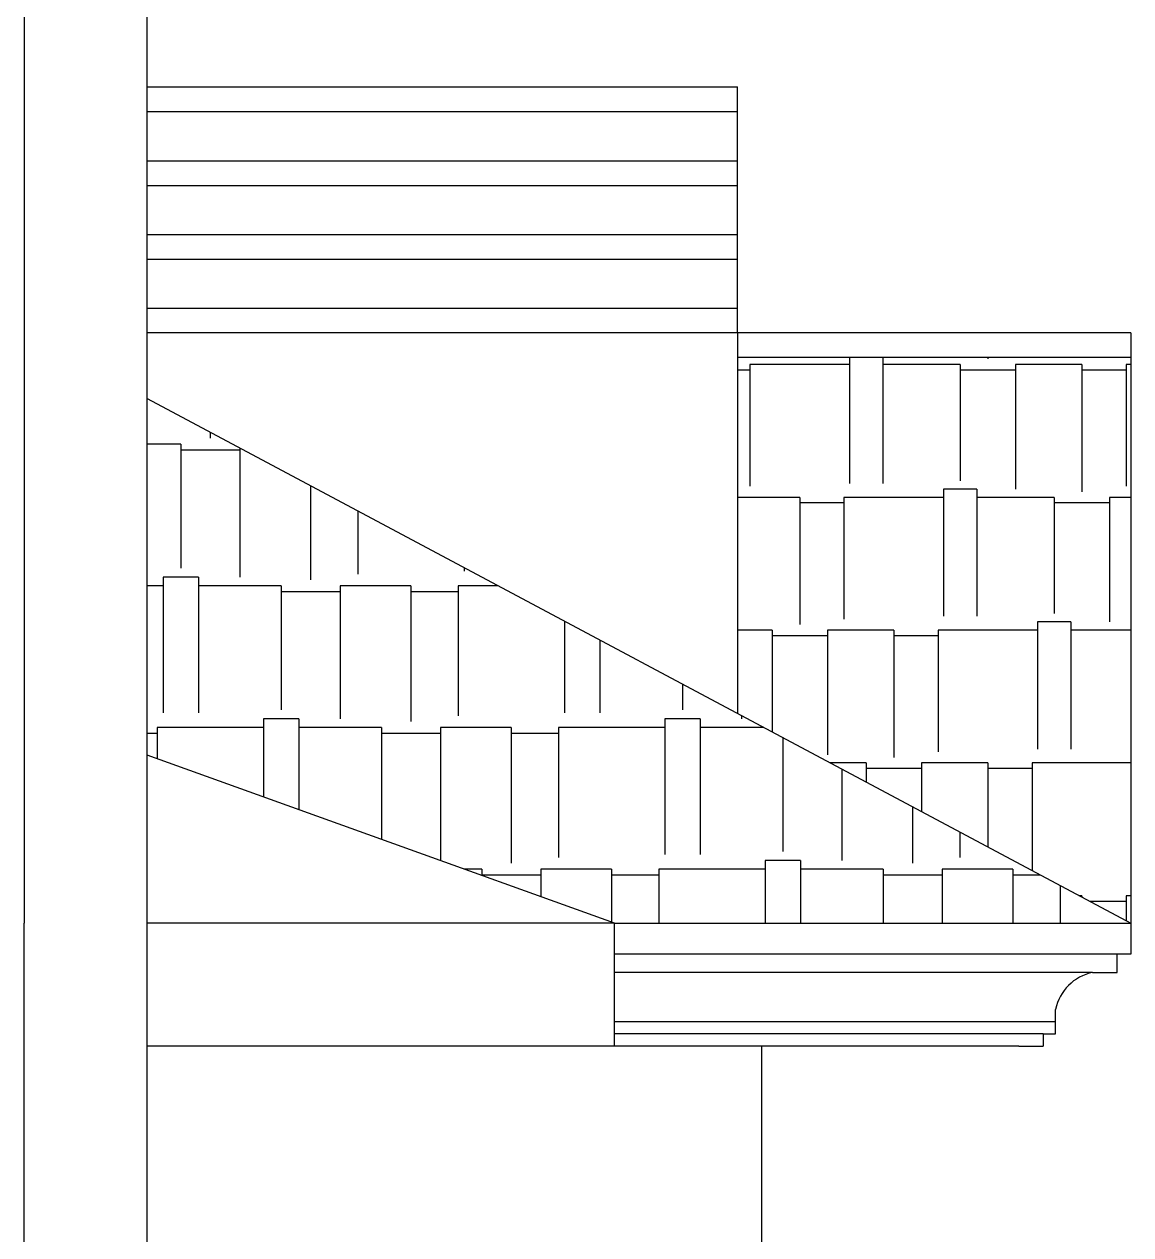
# Model space of a CAD drawing. Header units: inches. Extents: x 1397 to 20304, y -27267 to -746.
# Drawn here: x 17724.12 to 17769.12, y -21825.1 to -21775.89 of the extents above; entities that cross this region are included whole.
import ezdxf

# ---------------------------------------------------------------- set-up
doc = ezdxf.new("R2010")
doc.units = ezdxf.units.IN
doc.header["$LTSCALE"] = 17
doc.header["$MEASUREMENT"] = 0
doc.layers.add('25 BOT BAR', color=12, linetype='Continuous', lineweight=25)

msp = doc.modelspace()

# ---------------------------------------------------------------- hatches: boundary and pattern name
at = {"layer": '25 BOT BAR'}
h = msp.add_hatch(dxfattribs=at)
h.set_pattern_fill('AR-RSHKE', color=8, scale=0.45, angle=180)
h.set_pattern_definition([(180, (0, -832.328), (-11.475, -5.4), [2.7, -2.25, 3.15, -1.35, 4.05, -1.8]), (180, (-2.7, -832.553), (-11.475, -5.4), [2.25, -8.55, 1.8, -2.7]), (180, (-8.1, -831.9907), (-11.475, -5.4), [1.35, -13.95]), (270, (0, -832.328), (3.825, -5.4), [5.175, -16.425]), (270, (-2.7, -832.328), (3.825, -5.4), [5.0625, -16.5375]), (270, (-4.95, -832.328), (3.825, -5.4), [4.725, -16.875]), (270, (-8.1, -831.9907), (3.825, -5.4), [5.175, -16.425]), (270, (-9.45, -831.9907), (3.825, -5.4), [5.175, -16.425]), (270, (-13.5, -832.328), (3.825, -5.4), [4.95, -16.65])])
h.paths.add_polyline_path([(17769.12, -21789.439), (17753.12, -21789.439), (17753.12, -21803.906), (17769.12, -21812.439)])
h = msp.add_hatch(dxfattribs=at)
h.set_pattern_fill('AR-RSHKE', color=8, scale=0.48, angle=180)
h.set_pattern_definition([(180, (0, -832.328), (-12.24, -5.76), [2.88, -2.4, 3.36, -1.44, 4.32, -1.92]), (180, (-2.88, -832.568), (-12.24, -5.76), [2.4, -9.12, 1.92, -2.88]), (180, (-8.64, -831.968), (-12.24, -5.76), [1.44, -14.88]), (270, (0, -832.328), (4.08, -5.76), [5.52, -17.52]), (270, (-2.88, -832.328), (4.08, -5.76), [5.4, -17.64]), (270, (-5.28, -832.328), (4.08, -5.76), [5.04, -18]), (270, (-8.64, -831.968), (4.08, -5.76), [5.52, -17.52]), (270, (-10.08, -831.968), (4.08, -5.76), [5.52, -17.52]), (270, (-14.4, -832.328), (4.08, -5.76), [5.28, -17.76])])
h.paths.add_polyline_path([(17748.12, -21812.439), (17769.12, -21812.439), (17729.12, -21791.106), (17729.12, -21805.611)])

# ---------------------------------------------------------------- linework, layer by layer
for p, q in [((17724.12, -21691.814), (17724.12, -21812.439)), ((17729.12, -22221.439), (17729.12, -21718.599)), ((17729.12, -21778.439), (17753.12, -21778.439)), ((17753.12, -21788.439), (17753.12, -21778.439)), ((17729.12, -21779.439), (17753.12, -21779.439)), ((17729.12, -21781.439), (17753.12, -21781.439)), ((17729.12, -21782.439), (17753.12, -21782.439)), ((17729.12, -21784.439), (17753.12, -21784.439)), ((17729.12, -21785.439), (17753.12, -21785.439)), ((17753.12, -21787.439), (17729.12, -21787.439)), ((17753.12, -21788.439), (17729.12, -21788.439)), ((17753.12, -21788.439), (17753.12, -21803.906)), ((17769.12, -21788.439), (17753.12, -21788.439)), ((17769.12, -21788.439), (17769.12, -21812.439)), ((17769.12, -21789.439), (17753.12, -21789.439)), ((17729.12, -21791.106), (17769.12, -21812.439)), ((17748.12, -21812.439), (17729.12, -21805.611)), ((17724.12, -21924.439), (17724.12, -21812.439)), ((17748.12, -21812.439), (17729.12, -21812.439)), ((17748.12, -21817.439), (17748.12, -21812.439)), ((17748.12, -21812.439), (17769.12, -21812.439)), ((17769.12, -21812.439), (17769.12, -21813.69)), ((17769.12, -21813.69), (17748.12, -21813.69)), ((17768.561, -21814.439), (17768.561, -21813.69)), ((17767.561, -21814.439), (17748.12, -21814.439)), ((17767.561, -21814.439), (17768.561, -21814.439)), ((17766.061, -21816.44), (17766.061, -21815.94)), ((17766.061, -21816.44), (17748.12, -21816.44)), ((17766.061, -21816.94), (17766.061, -21816.44)), ((17765.561, -21816.94), (17748.12, -21816.94)), ((17765.561, -21816.94), (17765.561, -21817.439)), ((17765.561, -21816.94), (17766.061, -21816.94)), ((17748.12, -21817.439), (17729.12, -21817.439)), ((17761.62, -21817.44), (17748.12, -21817.439)), ((17754.12, -21885.439), (17754.12, -21817.439)), ((17764.561, -21817.44), (17761.62, -21817.44)), ((17764.561, -21817.44), (17764.561, -21817.439)), ((17764.561, -21817.439), (17765.561, -21817.439))]:
    msp.add_line(p, q, dxfattribs=at)
msp.add_arc((17767.957, -21816.335), 1.937, 101.7959, 168.2044, dxfattribs=at)

doc.saveas('drawing.dxf')
